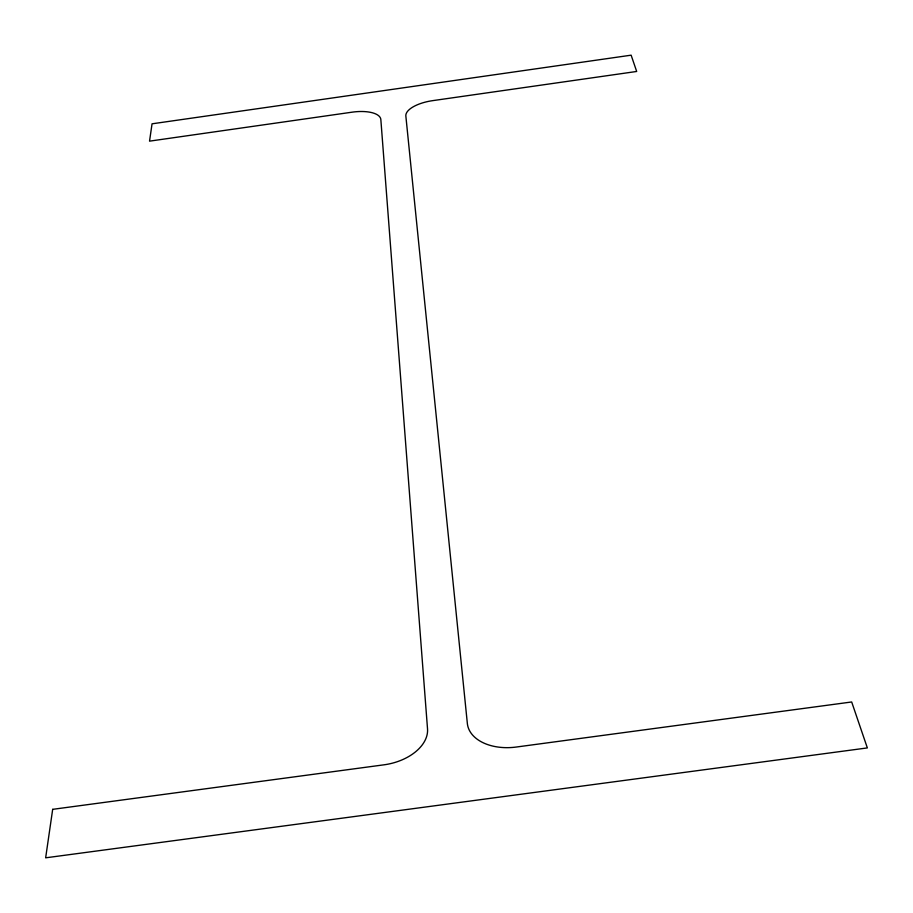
<?xml version="1.0" encoding="UTF-8"?>
<svg xmlns="http://www.w3.org/2000/svg" width="913" height="913" viewBox="0 0 913 913"><rect width="100%" height="100%" fill="white"/><g stroke="black" fill="none" stroke-linecap="round" stroke-linejoin="round"><path stroke-width="1.37" d="M52.68 809.34L45.65 857.821L867.35 747.918L851.681 701.971L516.279 747.039A45.536 29.342 -7.9 0 1 467.353 723.495L405.851 116.042A28.6 11.572 -8.3 0 1 432.671 100.647L636.681 71.465L631.134 55.179L152.049 123.814L149.538 141.15L352.03 112.185A28.554 11.549 -9.2 0 1 380.847 119.614L427.524 728.871A45.502 29.216 -11.1 0 1 383.996 764.82L52.68 809.34"/></g></svg>
